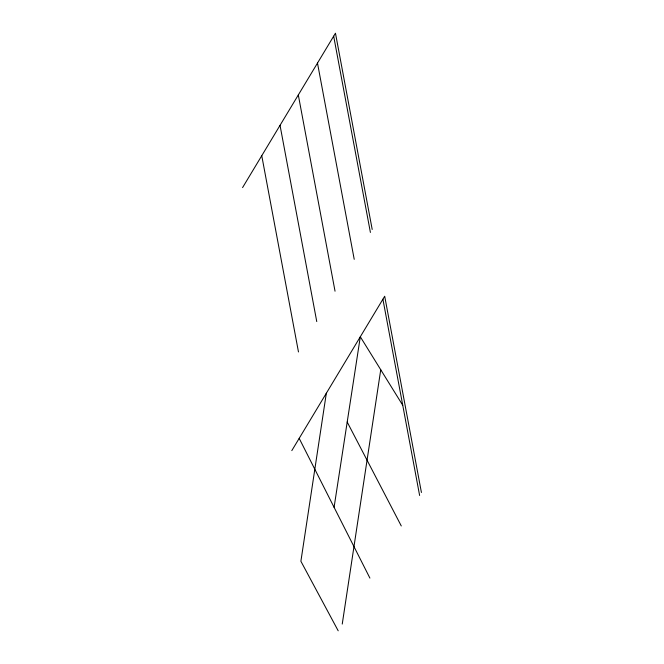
<?xml version="1.0" encoding="UTF-8"?>
<svg xmlns="http://www.w3.org/2000/svg" width="664" height="664" viewBox="0 0 664 664"><rect width="100%" height="100%" fill="white"/><g stroke="black" fill="none" stroke-linecap="round" stroke-linejoin="round"><path stroke-width="1" d="M326.331 393.237L300.892 561.254L338.192 630.8M342.242 624.069L380.746 369.748M334.083 507.313L360.311 336.772L402.741 405.248M242.576 187.588L335.469 33.2L372.197 229.445M291.803 450.624L384.697 296.235L421.424 492.481M347.197 422.038L401.28 525.954M299.182 438.356L369.906 578.095M333.677 36.188L370.404 232.433M382.904 299.223L419.623 495.469M317.492 63.08L354.219 259.325M298.31 94.952L335.038 291.197M280.034 125.338L316.761 321.575M261.757 155.716L298.476 351.962"/></g></svg>
